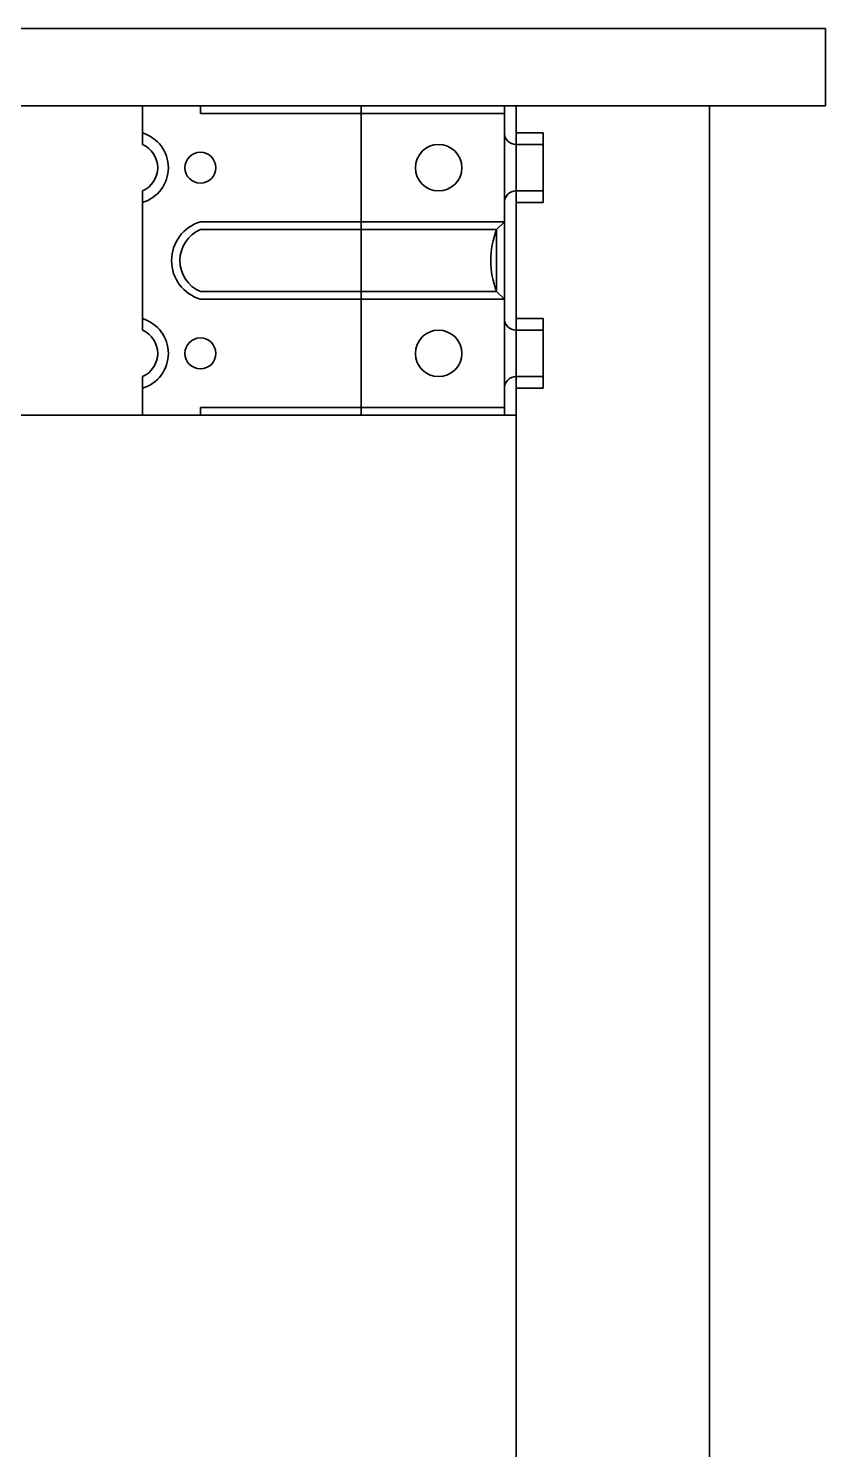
# Model space of a CAD drawing. Header units: millimetres. Extents: x 479 to 7862, y 682 to 3104.
# Drawn here: x 5123.9 to 5329.9, y 1044.2 to 1411.5 of the extents above; entities that cross this region are included whole.
import ezdxf

# ---------------------------------------------------------------- set-up
doc = ezdxf.new("R2010")
doc.units = ezdxf.units.MM
doc.layers.add('IF-FURN', color=7, linetype='Continuous', lineweight=35)

msp = doc.modelspace()

# ---------------------------------------------------------------- linework, layer by layer
at = {"layer": 'IF-FURN'}
for p, q in [((4559.91, 1411.5), (5299.91, 1411.5)), ((5329.91, 1411.5), (5299.91, 1411.5)), ((5329.91, 1391.5), (5329.91, 1411.5)), ((4529.91, 1391.5), (5299.91, 1391.5)), ((5153.35, 1391.5), (5209.91, 1391.5)), ((5153.35, 1381.5), (5153.35, 1391.5)), ((5168.35, 1391.5), (5168.35, 1389.5)), ((5168.35, 1389.5), (5246.91, 1389.5)), ((5249.91, 1391.5), (5209.91, 1391.5)), ((5209.91, 1391.5), (5209.91, 1311.5)), ((5209.91, 1391.5), (5249.91, 1391.5)), ((5246.91, 1311.5), (5246.91, 1391.5)), ((5246.91, 1391.5), (5246.91, 1311.5)), ((5249.91, 1051.45), (5249.91, 1391.5)), ((5249.91, 1391.5), (5249.91, 1384.5)), ((5249.91, 1391.5), (5249.91, 1384.5)), ((5299.91, 1391.5), (5299.91, 681.5)), ((5299.91, 1391.5), (5329.91, 1391.5)), ((5299.91, 1391.5), (5299.91, 681.5)), ((5299.91, 681.5), (5299.91, 1391.5)), ((5249.91, 1384.5), (5256.91, 1384.5)), ((5252.91, 1381.5), (5249.91, 1381.5)), ((5249.91, 1381.5), (5249.91, 1369.5)), ((5256.91, 1381.5), (5252.91, 1381.5)), ((5256.91, 1384.5), (5256.91, 1381.5)), ((5256.91, 1381.5), (5256.91, 1369.5)), ((5153.35, 1336.5), (5153.35, 1369.5)), ((5252.91, 1369.5), (5249.91, 1369.5)), ((5252.91, 1369.5), (5249.91, 1369.5)), ((5256.91, 1369.5), (5252.91, 1369.5)), ((5256.91, 1366.5), (5256.91, 1369.5)), ((5249.91, 1366.5), (5249.91, 1351.5)), ((5249.91, 1359.5), (5249.91, 1366.5)), ((5249.91, 1366.5), (5256.91, 1366.5)), ((5209.91, 1361.5), (5168.35, 1361.5)), ((5244.91, 1359.5), (5168.35, 1359.5)), ((5209.91, 1341.5), (5209.91, 1361.5)), ((5209.91, 1361.5), (5246.91, 1361.5)), ((5246.91, 1361.5), (5244.91, 1359.5)), ((5244.91, 1343.5), (5244.91, 1359.5)), ((5246.91, 1359.5), (5246.91, 1361.5)), ((5249.91, 1336.5), (5249.91, 1351.5)), ((5244.91, 1343.5), (5168.35, 1343.5)), ((5168.35, 1341.5), (5209.91, 1341.5)), ((5209.91, 1341.5), (5246.91, 1341.5)), ((5246.91, 1341.5), (5244.91, 1343.5)), ((5246.91, 1341.5), (5246.91, 1343.5)), ((5249.91, 1343.5), (5249.91, 1336.5)), ((5153.35, 1336.5), (5153.35, 1333.5)), ((5249.91, 1336.5), (5256.91, 1336.5)), ((5252.91, 1333.5), (5249.91, 1333.5)), ((5252.91, 1333.5), (5249.91, 1333.5)), ((5249.91, 1321.5), (5249.91, 1333.5)), ((5256.91, 1333.5), (5252.91, 1333.5)), ((5256.91, 1336.5), (5256.91, 1333.5)), ((5256.91, 1321.5), (5256.91, 1333.5)), ((5153.35, 1318.5), (5153.35, 1321.5)), ((5252.91, 1321.5), (5249.91, 1321.5)), ((5256.91, 1321.5), (5252.91, 1321.5)), ((5256.91, 1318.5), (5256.91, 1321.5)), ((5153.35, 1311.5), (5153.35, 1318.5)), ((5249.91, 1311.5), (5249.91, 1318.5)), ((5249.91, 1311.5), (5249.91, 1318.5)), ((5249.91, 1318.5), (5256.91, 1318.5)), ((4609.91, 1311.5), (5249.91, 1311.5)), ((5209.91, 1311.5), (5153.35, 1311.5)), ((5153.35, 1311.5), (5168.35, 1311.5)), ((5168.35, 1311.5), (5168.35, 1313.5)), ((5168.35, 1313.5), (5246.91, 1313.5)), ((5209.91, 1311.5), (5249.91, 1311.5)), ((5249.91, 1051.45), (5249.91, 861.5))]:
    msp.add_line(p, q, dxfattribs=at)
for centre, radius in [((5229.91, 1375.5), 6), ((5168.35, 1375.5), 4), ((5229.91, 1327.5), 6), ((5168.35, 1327.5), 4)]:
    msp.add_circle(centre, radius, dxfattribs=at)
for centre, radius, start, end in [((5150.69, 1375.5), 9.38, 286.4605, 73.5395), ((5150.81, 1375.5), 6.51, 292.924, 67.076), ((5249.91, 1384.5), 3, 180, 270), ((5249.91, 1366.5), 3, 90, 180), ((5171.32, 1351.5), 10.43, 106.5475, 253.4525), ((5171.76, 1351.5), 8.7, 113.0909, 246.9091), ((5264.98, 1351.5), 21.61, 158.2711, 201.7289), ((5150.69, 1327.5), 9.38, 286.4605, 73.5395), ((5150.81, 1327.5), 6.51, 292.924, 67.076), ((5249.91, 1336.5), 3, 180, 270), ((5249.91, 1318.5), 3, 90, 180)]:
    msp.add_arc(centre, radius, start, end, dxfattribs=at)

doc.saveas('drawing.dxf')
